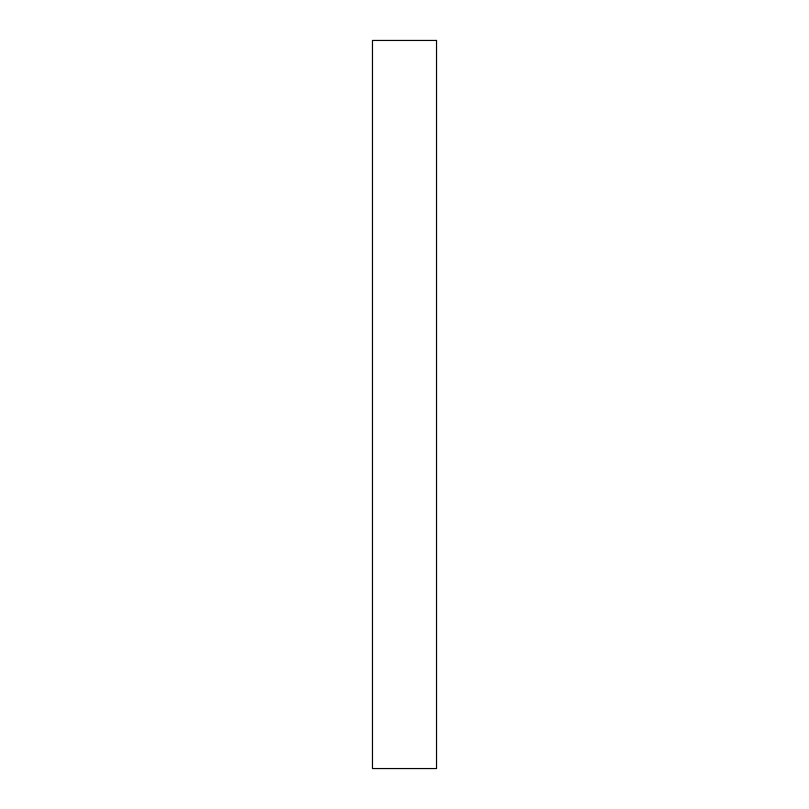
<?xml version="1.0" encoding="UTF-8"?>
<svg xmlns="http://www.w3.org/2000/svg" width="809" height="809" viewBox="0 0 809 809"><rect width="100%" height="100%" fill="white"/><g stroke="black" fill="none" stroke-linecap="round" stroke-linejoin="round"><path stroke-width="1.21" d="M436.526 40.45L372.474 40.45L372.474 768.55L436.526 768.55L436.526 40.45"/></g></svg>
